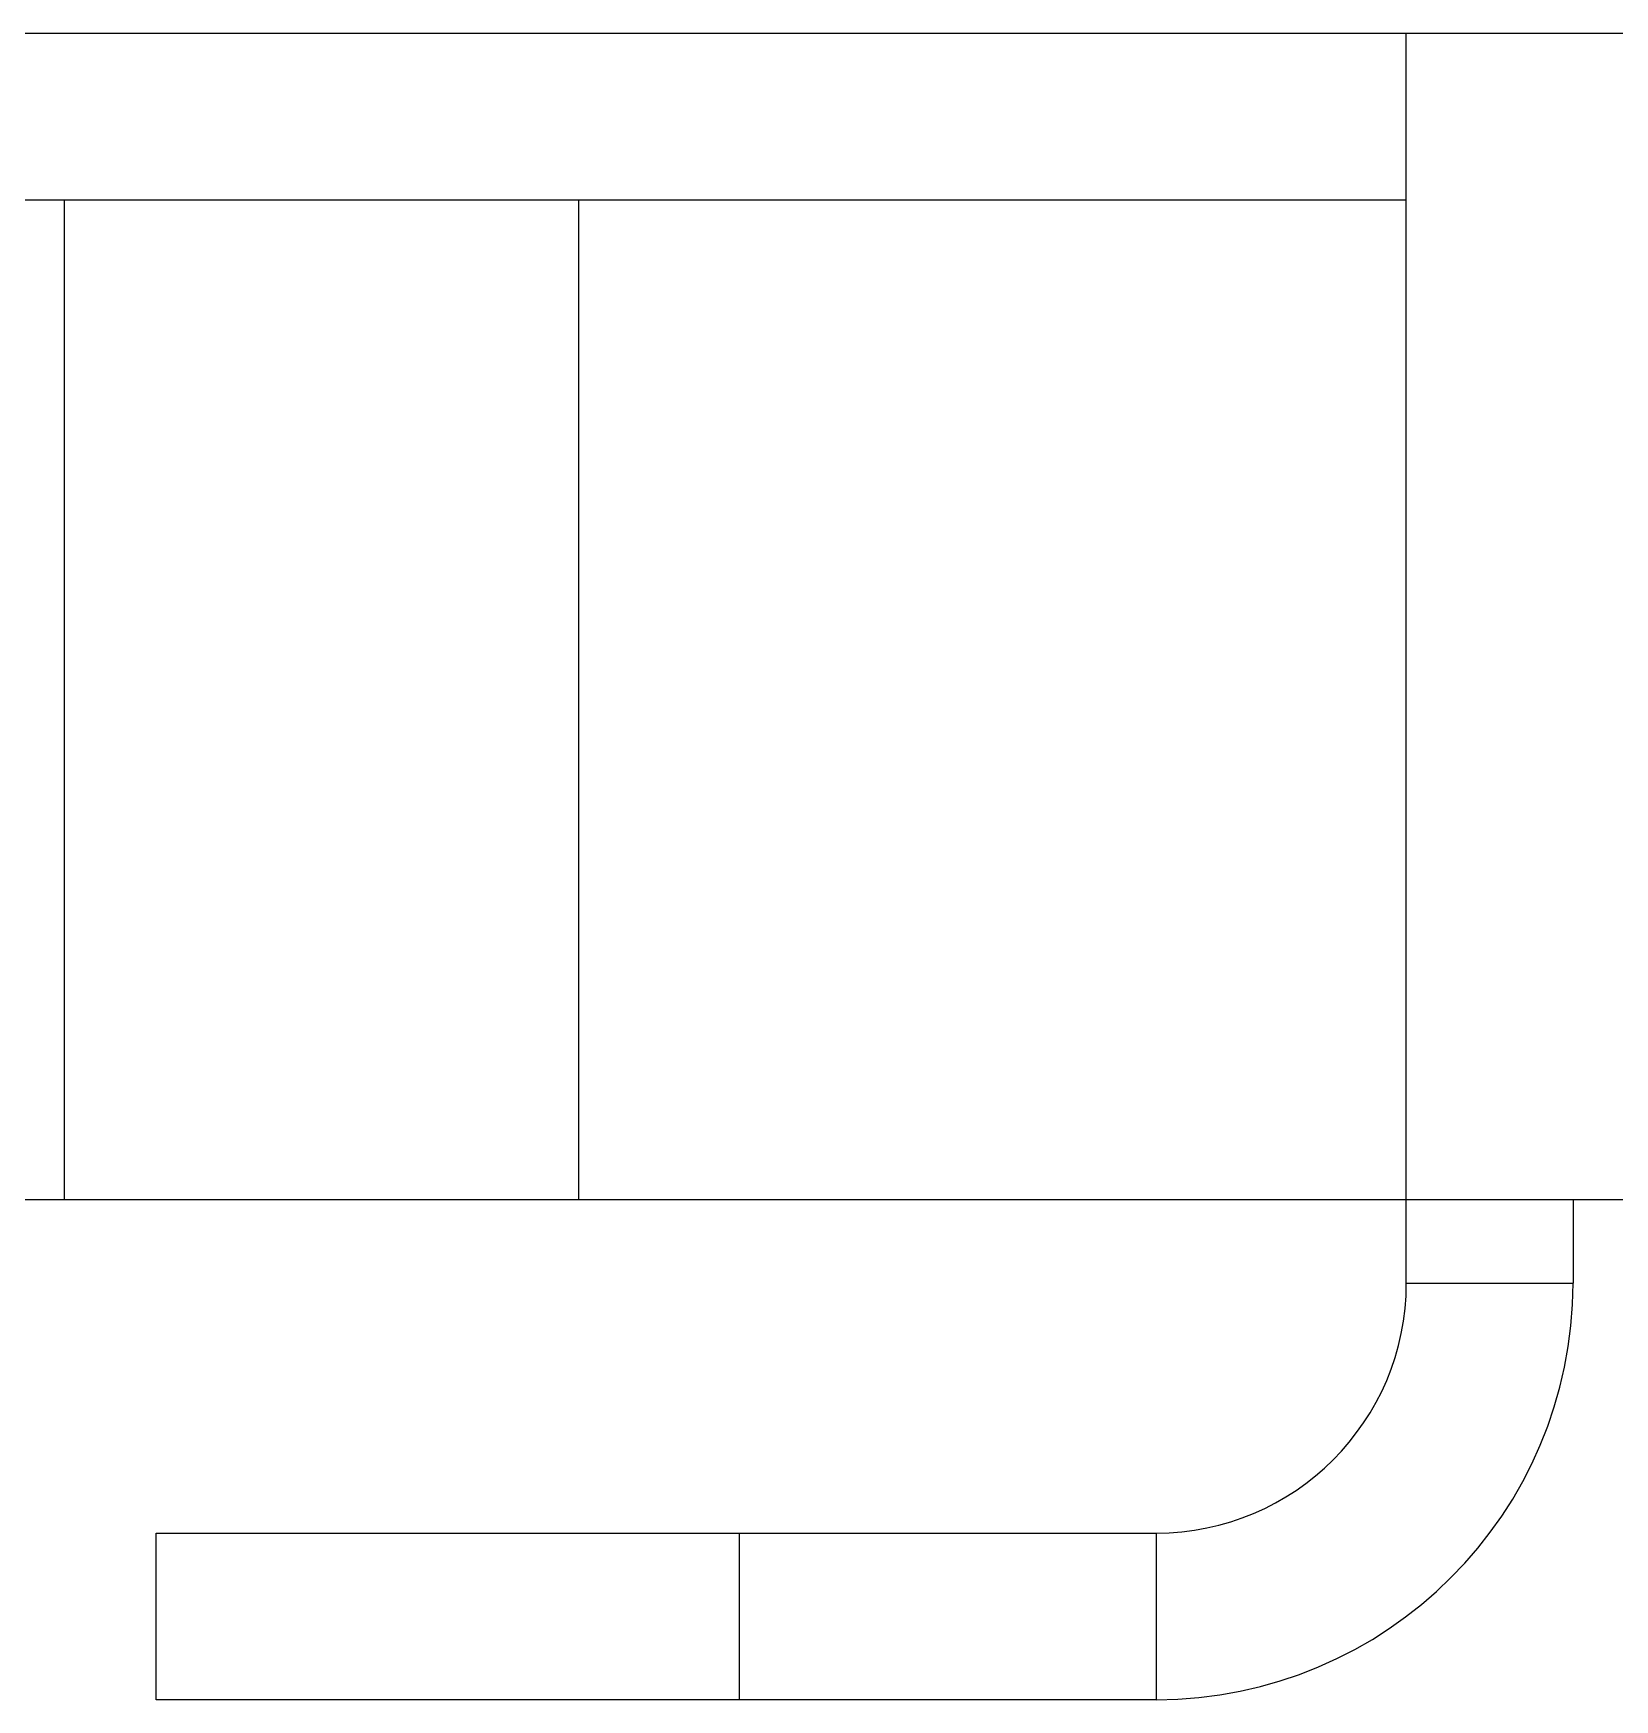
# Model space of a CAD drawing. Extents: x 16.7 to 47.9, y 2.6 to 52.9.
# Drawn here: x 18.532 to 20.43, y 26.961 to 28.961 of the extents above; entities that cross this region are included whole.
import ezdxf

# ---------------------------------------------------------------- set-up
doc = ezdxf.new("R2010")
doc.units = 0
doc.header["$LTSCALE"] = 16.335
doc.layers.get('0').update_dxf_attribs({"linetype": 'CONTINUOUS'})

msp = doc.modelspace()

# ---------------------------------------------------------------- linework, layer by layer
for p, q in [((17.1799, 28.9611), (47.3799, 28.9611)), ((20.1799, 27.4611), (20.1799, 28.9611)), ((17.3031, 28.7611), (20.1799, 28.7611)), ((18.5698, 27.5611), (18.5698, 28.7611)), ((19.1871, 27.5611), (19.1871, 28.7611)), ((18.5698, 27.5611), (17.2914, 27.5611)), ((19.1871, 27.5611), (18.5698, 27.5611)), ((20.4799, 27.5611), (19.1871, 27.5611)), ((20.3799, 27.5611), (20.3799, 27.4611)), ((20.1799, 27.4611), (20.3799, 27.4611)), ((18.6799, 26.9611), (18.6799, 27.1611)), ((18.6799, 27.1611), (19.8799, 27.1611)), ((19.3799, 26.9611), (19.3799, 27.1611)), ((19.8799, 27.1611), (19.8799, 26.9611)), ((19.8799, 26.9611), (18.6799, 26.9611))]:
    msp.add_line(p, q)
for radius in [0.5, 0.3]:
    msp.add_arc((19.8799, 27.4611), radius, 270, 0)

doc.saveas('drawing.dxf')
